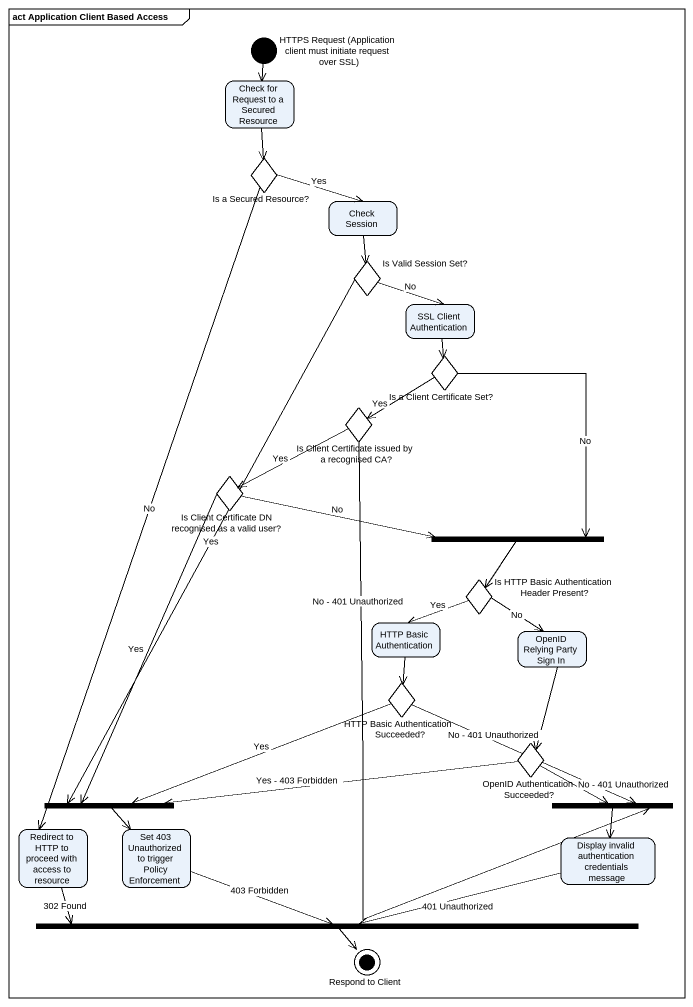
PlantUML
@startuml
mainframe act Application Client Based Access
hide empty description
state "HTTPS Request (Application client must initiate request over SSL)" as HTTPS_Request_Application <<start>>
state "Check for Request to a Secured Resource" as Check_for_Request_to_a
state "Is a Secured Resource?" as Is_a_Secured_Resource <<choice>>
state "Check Session" as Check_Session
state "Is Valid Session Set?" as Is_Valid_Session_Set <<choice>>
state "SSL Client Authentication" as SSL_Client_Authentication
state "Is a Client Certificate Set?" as Is_a_Client_Certificate_Set <<choice>>
state "Is Client Certificate issued by a recognised CA?" as Is_Client_Certificate <<choice>>
state "Is Client Certificate DN recognised as a valid user?" as Is_Client_Certificate_DN <<choice>>
state fork1 <<join>>
state "Is HTTP Basic Authentication Header Present?" as Is_HTTP_Basic <<choice>>
state "HTTP Basic Authentication" as HTTP_Basic_Authentication
state "OpenID Relying Party Sign In" as OpenID_Relying_Party_Sign_In
state "HTTP Basic Authentication Succeeded?" as HTTP_Basic_Authentication_2 <<choice>>
state "OpenID Authentication Succeeded?" as OpenID_Authentication <<choice>>
state fork2 <<join>>
state fork3 <<join>>
state "Redirect to HTTP to proceed with access to resource" as Redirect_to_HTTP_to_proceed
state "Set 403 Unauthorized to trigger Policy Enforcement" as Set_403_Unauthorized_to
state "Display invalid authentication credentials message" as Display_invalid
state fork4 <<join>>
state "Respond to Client" as Respond_to_Client <<end>>
HTTPS_Request_Application --> Check_for_Request_to_a
Check_for_Request_to_a --> Is_a_Secured_Resource
Is_a_Secured_Resource -right-> Check_Session : Yes
Is_a_Secured_Resource --> Redirect_to_HTTP_to_proceed : No
Check_Session --> Is_Valid_Session_Set
Is_Valid_Session_Set -right-> SSL_Client_Authentication : No
Is_Valid_Session_Set --> fork2 : Yes
SSL_Client_Authentication --> Is_a_Client_Certificate_Set
Is_a_Client_Certificate_Set --> Is_Client_Certificate : Yes
Is_a_Client_Certificate_Set --> fork1 : No
Is_Client_Certificate -left-> Is_Client_Certificate_DN : Yes
Is_Client_Certificate --> fork3 : No - 401 Unauthorized
Is_Client_Certificate_DN -right-> fork1 : No
Is_Client_Certificate_DN --> fork2 : Yes
fork1 --> Is_HTTP_Basic
Is_HTTP_Basic -left-> HTTP_Basic_Authentication : Yes
Is_HTTP_Basic --> OpenID_Relying_Party_Sign_In : No
HTTP_Basic_Authentication --> HTTP_Basic_Authentication_2
OpenID_Relying_Party_Sign_In --> OpenID_Authentication
HTTP_Basic_Authentication_2 -left-> fork2 : Yes
HTTP_Basic_Authentication_2 -right-> fork3 : No - 401 Unauthorized
OpenID_Authentication -left-> fork2 : Yes - 403 Forbidden
OpenID_Authentication -right-> fork3 : No - 401 Unauthorized
fork2 --> Set_403_Unauthorized_to
fork3 --> Display_invalid
Redirect_to_HTTP_to_proceed -right-> fork4 : 302 Found
Set_403_Unauthorized_to -right-> fork4 : 403 Forbidden
Display_invalid -left-> fork4 : 401 Unauthorized
fork4 --> Respond_to_Client
@enduml
